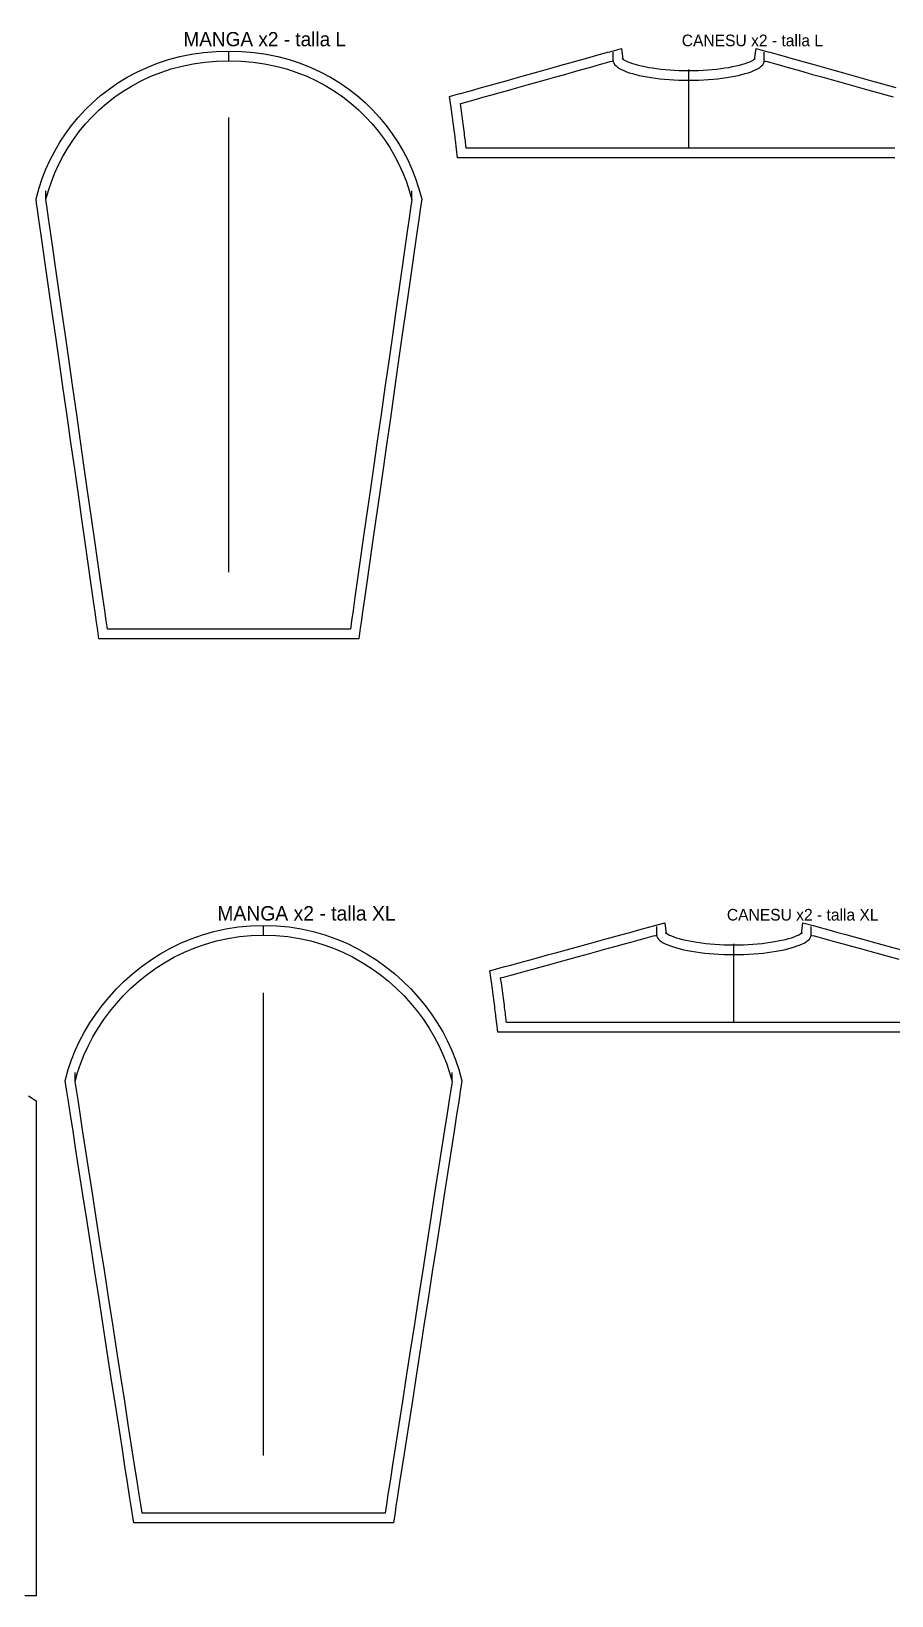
# Model space of a CAD drawing. Header units: centimetres. Extents: x -1 to 372, y -344 to 3.
# Drawn here: x 99 to 187.5, y -335 to -174 of the extents above; entities that cross this region are included whole.
import ezdxf

# ---------------------------------------------------------------- set-up
doc = ezdxf.new("R2010")
doc.units = ezdxf.units.CM
for name, color, linetype in [('15_SeamAllowance', 4, 'CONTINUOUS'), ('1_Boundary', 7, 'CONTINUOUS'), ('4_Notch', 1, 'CONTINUOUS'), ('5_Grainline', 3, 'CONTINUOUS'), ('8_Text', 7, 'CONTINUOUS')]:
    doc.layers.add(name, color=color, linetype=linetype)

msp = doc.modelspace()

# ---------------------------------------------------------------- linework, layer by layer
at = {"layer": '15_SeamAllowance'}
for points in [[(119.32, -175.9996), (120.6358, -176.0364), (121.9157, -176.1451), (123.1586, -176.3231), (124.3635, -176.5677), (125.5294, -176.8762), (126.6552, -177.2457), (127.7399, -177.6734), (128.7826, -178.1564), (129.7822, -178.6918), (130.7381, -179.2768), (131.6493, -179.9083), (132.515, -180.5833), (133.3345, -181.2991), (134.1072, -182.0527), (134.8322, -182.8412), (135.5091, -183.6617), (136.1371, -184.5114), (136.7156, -185.3876), (137.244, -186.2874), (137.7217, -187.2081), (138.1479, -188.147), (138.5221, -189.1014), (138.8436, -190.0685), (139.1593, -191.2202), (139.0979, -191.6497), (139.0056, -192.2958), (138.8584, -193.3257), (138.6618, -194.701), (138.4213, -196.3834), (138.1424, -198.3345), (137.8306, -200.5158), (137.4914, -202.8891), (137.1303, -205.4159), (136.7526, -208.0578), (136.364, -210.7765), (135.9699, -213.5336), (135.5759, -216.2907), (135.1873, -219.0094), (134.8096, -221.6514), (134.4485, -224.1782), (134.1092, -226.5514), (133.7974, -228.7328), (133.5186, -230.6839), (133.2781, -232.3663), (133.0815, -233.7416), (132.9343, -234.7715), (132.8419, -235.4176), (132.6872, -236.5), (131.6934, -236.5), (131.3281, -236.5), (130.7458, -236.5), (129.9681, -236.5), (129.0169, -236.5), (127.9137, -236.5), (126.6804, -236.5), (125.3385, -236.5), (123.9098, -236.5), (122.4161, -236.5), (120.8789, -236.5), (119.32, -236.5), (117.7611, -236.5), (116.2239, -236.5), (114.7302, -236.5), (113.3015, -236.5), (111.9596, -236.5), (110.7262, -236.5), (109.6231, -236.5), (108.6719, -236.5), (107.8942, -236.5), (107.3119, -236.5), (106.9466, -236.5), (105.9528, -236.5), (105.7981, -235.4176), (105.7057, -234.7715), (105.5585, -233.7416), (105.3619, -232.3663), (105.1214, -230.6839), (104.8426, -228.7328), (104.5308, -226.5514), (104.1915, -224.1782), (103.8304, -221.6514), (103.4527, -219.0094), (103.0641, -216.2907), (102.6701, -213.5336), (102.276, -210.7765), (101.8874, -208.0578), (101.5097, -205.4159), (101.1486, -202.8891), (100.8094, -200.5158), (100.4976, -198.3345), (100.2187, -196.3834), (99.9782, -194.701), (99.7816, -193.3257), (99.6344, -192.2958), (99.5421, -191.6497), (99.4807, -191.2202), (99.7964, -190.0685), (100.1179, -189.1014), (100.4921, -188.147), (100.9183, -187.2081), (101.396, -186.2874), (101.9244, -185.3876), (102.5029, -184.5114), (103.1309, -183.6617), (103.8078, -182.8412), (104.5328, -182.0527), (105.3055, -181.2991), (106.125, -180.5833), (106.9907, -179.9083), (107.9019, -179.2768), (108.8578, -178.6918), (109.8574, -178.1564), (110.9001, -177.6734), (111.9848, -177.2457), (113.1106, -176.8762), (114.2765, -176.5677), (115.4814, -176.3231), (116.7243, -176.1451), (118.0042, -176.0364)], [(122.89, -265.9995), (124.2144, -266.0406), (125.5076, -266.1615), (126.7677, -266.3588), (127.9933, -266.629), (129.1826, -266.9684), (130.3343, -267.3734), (131.447, -267.8404), (132.5192, -268.3657), (133.5499, -268.9456), (134.5376, -269.5765), (135.4814, -270.2548), (136.38, -270.9768), (137.2325, -271.7391), (138.0377, -272.5382), (138.7946, -273.3707), (139.5021, -274.2331), (140.1592, -275.1221), (140.7648, -276.0344), (141.3177, -276.9667), (141.8169, -277.9157), (142.2611, -278.8784), (142.6492, -279.8514), (142.9798, -280.8316), (143.3011, -281.9952), (143.2333, -282.4325), (143.1326, -283.082), (142.9721, -284.1172), (142.7578, -285.4997), (142.4957, -287.1909), (142.1916, -289.1521), (141.8517, -291.3448), (141.4819, -293.7304), (141.0882, -296.2704), (140.6765, -298.9261), (140.2528, -301.6589), (139.8232, -304.4303), (139.3936, -307.2018), (138.9699, -309.9346), (138.5582, -312.5903), (138.1645, -315.1302), (137.7947, -317.5158), (137.4548, -319.7085), (137.1507, -321.6698), (136.8886, -323.3609), (136.6743, -324.7434), (136.5138, -325.7787), (136.4131, -326.4281), (136.2469, -327.5), (135.2634, -327.5), (134.8981, -327.5), (134.3158, -327.5), (133.5381, -327.5), (132.5869, -327.5), (131.4837, -327.5), (130.2504, -327.5), (128.9085, -327.5), (127.4798, -327.5), (125.9861, -327.5), (124.4489, -327.5), (122.89, -327.5), (121.3311, -327.5), (119.7939, -327.5), (118.3002, -327.5), (116.8715, -327.5), (115.5296, -327.5), (114.2963, -327.5), (113.1931, -327.5), (112.2419, -327.5), (111.4642, -327.5), (110.8819, -327.5), (110.5166, -327.5), (109.5331, -327.5), (109.3669, -326.4281), (109.2662, -325.7787), (109.1057, -324.7434), (108.8914, -323.3609), (108.6293, -321.6698), (108.3252, -319.7085), (107.9853, -317.5158), (107.6155, -315.1302), (107.2218, -312.5903), (106.8101, -309.9346), (106.3864, -307.2018), (105.9568, -304.4303), (105.5272, -301.6589), (105.1035, -298.9261), (104.6918, -296.2704), (104.2981, -293.7304), (103.9283, -291.3448), (103.5884, -289.1521), (103.2843, -287.1909), (103.0222, -285.4997), (102.8079, -284.1172), (102.6474, -283.082), (102.5467, -282.4325), (102.4789, -281.9952), (102.8002, -280.8316), (103.1308, -279.8514), (103.5189, -278.8784), (103.9631, -277.9157), (104.4623, -276.9667), (105.0152, -276.0344), (105.6208, -275.1221), (106.2779, -274.2331), (106.9854, -273.3707), (107.7423, -272.5382), (108.5475, -271.7391), (109.4, -270.9768), (110.2986, -270.2548), (111.2424, -269.5765), (112.2301, -268.9456), (113.2608, -268.3657), (114.333, -267.8404), (115.4457, -267.3734), (116.5974, -266.9684), (117.7867, -266.629), (119.0123, -266.3588), (120.2724, -266.1615), (121.5656, -266.0406)]]:
    msp.add_lwpolyline(points, close=True, dxfattribs=at)
for points in [[(187.8437, -187), (186.9724, -187), (185.9619, -187), (184.8321, -187), (183.603, -187), (182.2943, -187), (180.926, -187), (179.5179, -187), (178.09, -187), (176.6621, -187), (175.254, -187), (173.8857, -187), (172.577, -187), (171.3479, -187), (170.2181, -187), (169.2076, -187), (168.3363, -187), (167.624, -187), (167.0906, -187), (166.756, -187), (166.64, -187), (166.524, -187), (166.1894, -187), (165.656, -187), (164.9437, -187), (164.0724, -187), (163.0619, -187), (161.9321, -187), (160.703, -187), (159.3943, -187), (158.026, -187), (156.6179, -187), (155.19, -187), (153.7621, -187), (152.354, -187), (150.9857, -187), (149.677, -187), (148.4479, -187), (147.3181, -187), (146.3076, -187), (145.4363, -187), (144.724, -187), (144.1906, -187), (143.856, -187), (142.8491, -187), (142.7451, -186.1019), (142.7407, -186.0635), (142.7333, -186.0008), (142.7233, -185.9152), (142.7106, -185.8082), (142.6955, -185.681), (142.678, -185.5351), (142.6584, -185.372), (142.6366, -185.1929), (142.6129, -184.9993), (142.5874, -184.7925), (142.5602, -184.5741), (142.5315, -184.3453), (142.5013, -184.1075), (142.4699, -183.8622), (142.4373, -183.6108), (142.4037, -183.3547), (142.3692, -183.0953), (142.3339, -182.8339), (142.298, -182.5721), (142.2617, -182.3112), (142.225, -182.0526), (142.188, -181.7979), (142.0216, -180.6745), (142.9503, -180.4147), (143.1801, -180.3504), (143.5465, -180.2479), (144.0358, -180.111), (144.6343, -179.9436), (145.3284, -179.7495), (146.1045, -179.5324), (146.9488, -179.2962), (147.8477, -179.0448), (148.7876, -178.7819), (149.7548, -178.5113), (150.7356, -178.237), (151.7165, -177.9626), (152.6837, -177.6921), (153.6235, -177.4292), (154.5225, -177.1777), (155.3668, -176.9415), (156.1428, -176.7245), (156.8369, -176.5303), (157.4354, -176.3629), (157.9247, -176.226), (158.2911, -176.1235), (158.521, -176.0592), (159.7067, -175.7276), (159.8624, -176.8766), (159.8293, -176.7953), (159.8123, -176.7704), (159.8331, -176.7921), (159.8991, -176.8453), (160.0099, -176.9176), (160.1624, -177.0008), (160.353, -177.0894), (160.5784, -177.18), (160.8356, -177.2702), (161.122, -177.3585), (161.4353, -177.4436), (161.7733, -177.5246), (162.1342, -177.601), (162.5161, -177.672), (162.9175, -177.7371), (163.3365, -177.796), (163.7718, -177.8481), (164.2217, -177.8932), (164.6848, -177.9308), (165.1597, -177.9606), (165.6447, -177.9823), (166.1386, -177.9955), (166.64, -178), (167.1414, -177.9955), (167.6353, -177.9823), (168.1203, -177.9606), (168.5952, -177.9308), (169.0583, -177.8932), (169.5082, -177.8481), (169.9435, -177.796), (170.3625, -177.7371), (170.7639, -177.672), (171.1458, -177.601), (171.5067, -177.5246), (171.8447, -177.4436), (172.158, -177.3585), (172.4444, -177.2702), (172.7016, -177.18), (172.927, -177.0894), (173.1176, -177.0008), (173.2701, -176.9176), (173.3809, -176.8453), (173.4469, -176.7921), (173.4677, -176.7704), (173.4507, -176.7953), (173.4176, -176.8766), (173.5733, -175.7276), (174.759, -176.0592), (174.9889, -176.1235), (175.3553, -176.226), (175.8446, -176.3629), (176.4431, -176.5303), (177.1372, -176.7245), (177.9132, -176.9415), (178.7575, -177.1777), (179.6565, -177.4292), (180.5963, -177.6921), (181.5635, -177.9626), (182.5444, -178.237), (183.5252, -178.5113), (184.4924, -178.7819), (185.4323, -179.0448), (186.3312, -179.2962), (187.1755, -179.5324), (187.9516, -179.7495)], [(188.6133, -277), (187.2761, -277), (185.8779, -277), (184.4391, -277), (182.98, -277), (181.5209, -277), (180.0821, -277), (178.6839, -277), (177.3467, -277), (176.0907, -277), (174.9362, -277), (173.9037, -277), (173.0133, -277), (172.2855, -277), (171.7404, -277), (171.3985, -277), (171.28, -277), (171.1615, -277), (170.8196, -277), (170.2745, -277), (169.5467, -277), (168.6563, -277), (167.6237, -277), (166.4693, -277), (165.2133, -277), (163.8761, -277), (162.4779, -277), (161.0391, -277), (159.58, -277), (158.1209, -277), (156.6821, -277), (155.2839, -277), (153.9467, -277), (152.6907, -277), (151.5362, -277), (150.5037, -277), (149.6133, -277), (148.8855, -277), (148.3404, -277), (147.9985, -277), (146.9891, -277), (146.8851, -276.1019), (146.8807, -276.0635), (146.8733, -276.0008), (146.8633, -275.9152), (146.8506, -275.8082), (146.8355, -275.681), (146.818, -275.5351), (146.7984, -275.372), (146.7766, -275.1929), (146.7529, -274.9993), (146.7274, -274.7925), (146.7002, -274.5741), (146.6715, -274.3453), (146.6413, -274.1075), (146.6099, -273.8622), (146.5773, -273.6108), (146.5437, -273.3547), (146.5092, -273.0953), (146.4739, -272.8339), (146.438, -272.5721), (146.4017, -272.3112), (146.365, -272.0526), (146.328, -271.7979), (146.1609, -270.6698), (147.0971, -270.4133), (147.3318, -270.349), (147.7058, -270.2465), (148.2054, -270.1096), (148.8165, -269.9422), (149.5251, -269.748), (150.3175, -269.531), (151.1795, -269.2948), (152.0972, -269.0434), (153.0569, -268.7804), (154.0443, -268.5099), (155.0458, -268.2355), (156.0472, -267.9612), (157.0347, -267.6906), (157.9943, -267.4277), (158.9121, -267.1763), (159.7741, -266.9401), (160.5664, -266.723), (161.2751, -266.5289), (161.8861, -266.3615), (162.3857, -266.2246), (162.7598, -266.1221), (162.9944, -266.0578), (164.1707, -265.7356), (164.331, -266.8657), (164.2941, -266.7793), (164.2764, -266.7543), (164.3004, -266.7784), (164.3727, -266.8343), (164.4918, -266.9091), (164.654, -266.9942), (164.8551, -267.0844), (165.0917, -267.1761), (165.3604, -267.2672), (165.6585, -267.3562), (165.9835, -267.4419), (166.3332, -267.5234), (166.7055, -267.6001), (167.0984, -267.6713), (167.5102, -267.7367), (167.9391, -267.7957), (168.3834, -267.8479), (168.8414, -267.8931), (169.3114, -267.9307), (169.7918, -267.9606), (170.2812, -267.9822), (170.7777, -267.9955), (171.28, -268), (171.7823, -267.9955), (172.2788, -267.9822), (172.7682, -267.9606), (173.2486, -267.9307), (173.7186, -267.8931), (174.1766, -267.8479), (174.6209, -267.7957), (175.0498, -267.7367), (175.4616, -267.6713), (175.8545, -267.6001), (176.2268, -267.5234), (176.5765, -267.4419), (176.9015, -267.3562), (177.1996, -267.2672), (177.4683, -267.1761), (177.7049, -267.0844), (177.906, -266.9942), (178.0682, -266.9091), (178.1873, -266.8343), (178.2596, -266.7784), (178.2836, -266.7543), (178.2659, -266.7793), (178.229, -266.8657), (178.3893, -265.7356), (179.5656, -266.0578), (179.8002, -266.1221), (180.1743, -266.2246), (180.6739, -266.3615), (181.2849, -266.5289), (181.9936, -266.723), (182.7859, -266.9401), (183.6479, -267.1763), (184.5657, -267.4277), (185.5253, -267.6906), (186.5128, -267.9612), (187.5142, -268.2355), (188.5157, -268.5099)], [(98.7031, -283.5503), (99.5, -284.042), (99.5, -284.8501), (99.5, -285.572), (99.5, -286.7227), (99.5, -288.2593), (99.5, -290.1389), (99.5, -292.3188), (99.5, -294.7559), (99.5, -297.4074), (99.5, -300.2305), (99.5, -303.1822), (99.5, -306.2196), (99.5, -309.3), (99.5, -312.3804), (99.5, -315.4178), (99.5, -318.3695), (99.5, -321.1926), (99.5, -323.8441), (99.5, -326.2813), (99.5, -328.4611), (99.5, -330.3407), (99.5, -331.8773), (99.5, -333.028), (99.5, -333.7499), (99.5, -335), (98.3405, -335)]]:
    msp.add_lwpolyline(points, dxfattribs=at)
at = {"layer": '1_Boundary'}
for points in [[(119.32, -177), (120.5794, -177.0352), (121.8024, -177.1391), (122.9881, -177.3089), (124.1359, -177.5419), (125.2453, -177.8354), (126.3155, -178.1867), (127.346, -178.593), (128.3359, -179.0516), (129.2848, -179.5598), (130.1919, -180.1149), (131.0565, -180.7141), (131.8781, -181.3548), (132.656, -182.0342), (133.3895, -182.7496), (134.078, -183.4982), (134.7207, -184.2775), (135.3172, -185.0845), (135.8666, -185.9166), (136.3685, -186.7711), (136.822, -187.6453), (137.2265, -188.5365), (137.5815, -189.4418), (137.8862, -190.3586), (138.14, -191.2843), (138.108, -191.5082), (138.0156, -192.1543), (137.8684, -193.1842), (137.6719, -194.5595), (137.4314, -196.2419), (137.1525, -198.193), (136.8407, -200.3743), (136.5015, -202.7476), (136.1403, -205.2744), (135.7627, -207.9163), (135.3741, -210.635), (134.98, -213.3921), (134.5859, -216.1492), (134.1973, -218.8679), (133.8197, -221.5099), (133.4585, -224.0367), (133.1193, -226.4099), (132.8075, -228.5913), (132.5286, -230.5424), (132.2881, -232.2248), (132.0916, -233.6001), (131.9444, -234.63), (131.852, -235.2761), (131.82, -235.5), (131.6934, -235.5), (131.3281, -235.5), (130.7458, -235.5), (129.9681, -235.5), (129.0169, -235.5), (127.9137, -235.5), (126.6804, -235.5), (125.3385, -235.5), (123.9098, -235.5), (122.4161, -235.5), (120.8789, -235.5), (119.32, -235.5), (117.7611, -235.5), (116.2239, -235.5), (114.7302, -235.5), (113.3015, -235.5), (111.9596, -235.5), (110.7262, -235.5), (109.6231, -235.5), (108.6719, -235.5), (107.8942, -235.5), (107.3119, -235.5), (106.9466, -235.5), (106.82, -235.5), (106.788, -235.2761), (106.6956, -234.63), (106.5484, -233.6001), (106.3519, -232.2248), (106.1114, -230.5424), (105.8325, -228.5913), (105.5207, -226.4099), (105.1815, -224.0367), (104.8203, -221.5099), (104.4427, -218.8679), (104.0541, -216.1492), (103.66, -213.3921), (103.2659, -210.635), (102.8773, -207.9163), (102.4997, -205.2744), (102.1385, -202.7476), (101.7993, -200.3743), (101.4875, -198.193), (101.2086, -196.2419), (100.9681, -194.5595), (100.7716, -193.1842), (100.6244, -192.1543), (100.532, -191.5082), (100.5, -191.2843), (100.7538, -190.3586), (101.0585, -189.4418), (101.4135, -188.5365), (101.818, -187.6453), (102.2715, -186.7711), (102.7734, -185.9166), (103.3228, -185.0845), (103.9193, -184.2775), (104.562, -183.4982), (105.2505, -182.7496), (105.984, -182.0342), (106.7619, -181.3548), (107.5835, -180.7141), (108.4481, -180.1149), (109.3552, -179.5598), (110.3041, -179.0516), (111.294, -178.593), (112.3245, -178.1867), (113.3947, -177.8354), (114.5041, -177.5419), (115.6519, -177.3089), (116.8376, -177.1391), (118.0606, -177.0352), (119.32, -177)], [(122.89, -267), (124.1523, -267.0391), (125.3836, -267.1543), (126.5826, -267.342), (127.7482, -267.599), (128.8792, -267.9218), (129.9746, -268.307), (131.0331, -268.7513), (132.0537, -269.2512), (133.0351, -269.8034), (133.9763, -270.4045), (134.876, -271.0511), (135.7331, -271.7398), (136.5465, -272.4672), (137.3151, -273.23), (138.0376, -274.0246), (138.713, -274.8478), (139.34, -275.6962), (139.9176, -276.5663), (140.4445, -277.4548), (140.9197, -278.3583), (141.342, -279.2734), (141.7103, -280.1966), (142.0233, -281.1247), (142.28, -282.0543), (142.2451, -282.2793), (142.1444, -282.9288), (141.9839, -283.964), (141.7696, -285.3465), (141.5075, -287.0377), (141.2034, -288.9989), (140.8635, -291.1916), (140.4937, -293.5772), (140.1, -296.1172), (139.6883, -298.7729), (139.2646, -301.5057), (138.835, -304.2771), (138.4054, -307.0486), (137.9817, -309.7814), (137.57, -312.4371), (137.1763, -314.977), (136.8065, -317.3626), (136.4666, -319.5554), (136.1625, -321.5166), (135.9004, -323.2077), (135.6861, -324.5902), (135.5256, -325.6255), (135.4249, -326.2749), (135.39, -326.5), (135.2634, -326.5), (134.8981, -326.5), (134.3158, -326.5), (133.5381, -326.5), (132.5869, -326.5), (131.4837, -326.5), (130.2504, -326.5), (128.9085, -326.5), (127.4798, -326.5), (125.9861, -326.5), (124.4489, -326.5), (122.89, -326.5), (121.3311, -326.5), (119.7939, -326.5), (118.3002, -326.5), (116.8715, -326.5), (115.5296, -326.5), (114.2963, -326.5), (113.1931, -326.5), (112.2419, -326.5), (111.4642, -326.5), (110.8819, -326.5), (110.5166, -326.5), (110.39, -326.5), (110.3551, -326.2749), (110.2544, -325.6255), (110.0939, -324.5902), (109.8796, -323.2077), (109.6175, -321.5166), (109.3134, -319.5554), (108.9735, -317.3626), (108.6037, -314.977), (108.21, -312.4371), (107.7983, -309.7814), (107.3746, -307.0486), (106.945, -304.2771), (106.5154, -301.5057), (106.0917, -298.7729), (105.68, -296.1172), (105.2863, -293.5772), (104.9165, -291.1916), (104.5766, -288.9989), (104.2725, -287.0377), (104.0104, -285.3465), (103.7961, -283.964), (103.6356, -282.9288), (103.5349, -282.2793), (103.5, -282.0543), (103.7567, -281.1247), (104.0697, -280.1966), (104.438, -279.2734), (104.8603, -278.3583), (105.3355, -277.4548), (105.8624, -276.5663), (106.44, -275.6962), (107.067, -274.8478), (107.7424, -274.0246), (108.4649, -273.23), (109.2335, -272.4672), (110.0469, -271.7398), (110.904, -271.0511), (111.8037, -270.4045), (112.7449, -269.8034), (113.7263, -269.2512), (114.7469, -268.7513), (115.8054, -268.307), (116.9008, -267.9218), (118.0318, -267.599), (119.1974, -267.342), (120.3964, -267.1543), (121.6277, -267.0391), (122.89, -267)]]:
    msp.add_lwpolyline(points, close=True, dxfattribs=at)
for points in [[(187.8437, -186), (186.9724, -186), (185.9619, -186), (184.8321, -186), (183.603, -186), (182.2943, -186), (180.926, -186), (179.5179, -186), (178.09, -186), (176.6621, -186), (175.254, -186), (173.8857, -186), (172.577, -186), (171.3479, -186), (170.2181, -186), (169.2076, -186), (168.3363, -186), (167.624, -186), (167.0906, -186), (166.756, -186), (166.64, -186), (166.524, -186), (166.1894, -186), (165.656, -186), (164.9437, -186), (164.0724, -186), (163.0619, -186), (161.9321, -186), (160.703, -186), (159.3943, -186), (158.026, -186), (156.6179, -186), (155.19, -186), (153.7621, -186), (152.354, -186), (150.9857, -186), (149.677, -186), (148.4479, -186), (147.3181, -186), (146.3076, -186), (145.4363, -186), (144.724, -186), (144.1906, -186), (143.856, -186), (143.74, -186), (143.7385, -185.9867), (143.7339, -185.9477), (143.7265, -185.8844), (143.7164, -185.7981), (143.7037, -185.6904), (143.6884, -185.5625), (143.6709, -185.4159), (143.6511, -185.2519), (143.6293, -185.0719), (143.6055, -184.8773), (143.5798, -184.6696), (143.5525, -184.45), (143.5236, -184.22), (143.4933, -183.981), (143.4617, -183.7344), (143.4289, -183.4815), (143.3951, -183.2237), (143.3603, -182.9625), (143.3248, -182.6992), (143.2886, -182.4352), (143.2519, -182.1719), (143.2148, -181.9106), (143.1775, -181.6529), (143.14, -181.4), (143.2197, -181.3777), (143.4495, -181.3134), (143.8159, -181.2109), (144.3052, -181.0741), (144.9037, -180.9067), (145.5978, -180.7125), (146.3738, -180.4954), (147.2181, -180.2593), (148.1171, -180.0078), (149.057, -179.7449), (150.0242, -179.4744), (151.005, -179.2), (151.9858, -178.9256), (152.953, -178.6551), (153.8929, -178.3922), (154.7919, -178.1407), (155.6362, -177.9046), (156.4122, -177.6875), (157.1063, -177.4933), (157.7048, -177.3259), (158.1941, -177.1891), (158.5605, -177.0866), (158.7903, -177.0223), (158.87, -177), (158.8885, -177.1364), (158.9431, -177.2704), (159.0324, -177.4018), (159.1553, -177.5301), (159.3103, -177.6551), (159.4962, -177.7766), (159.7118, -177.8941), (159.9556, -178.0074), (160.2263, -178.1162), (160.5228, -178.2202), (160.8436, -178.3191), (161.1875, -178.4125), (161.5532, -178.5002), (161.9393, -178.5819), (162.3446, -178.6572), (162.7678, -178.7259), (163.2075, -178.7877), (163.6625, -178.8422), (164.1314, -178.8891), (164.6131, -178.9282), (165.106, -178.9592), (165.609, -178.9817), (166.1208, -178.9954), (166.64, -179), (166.64, -179), (167.1592, -178.9954), (167.671, -178.9817), (168.174, -178.9592), (168.6669, -178.9282), (169.1486, -178.8891), (169.6175, -178.8422), (170.0725, -178.7877), (170.5122, -178.7259), (170.9354, -178.6572), (171.3407, -178.5819), (171.7268, -178.5002), (172.0925, -178.4125), (172.4364, -178.3191), (172.7572, -178.2202), (173.0537, -178.1162), (173.3244, -178.0074), (173.5682, -177.8941), (173.7837, -177.7766), (173.9697, -177.6551), (174.1247, -177.5301), (174.2476, -177.4018), (174.3369, -177.2704), (174.3915, -177.1364), (174.41, -177), (174.4897, -177.0223), (174.7195, -177.0866), (175.0859, -177.1891), (175.5752, -177.3259), (176.1737, -177.4933), (176.8678, -177.6875), (177.6438, -177.9046), (178.4881, -178.1407), (179.3871, -178.3922), (180.327, -178.6551), (181.2942, -178.9256), (182.275, -179.2), (183.2558, -179.4744), (184.223, -179.7449), (185.1629, -180.0078), (186.0619, -180.2593), (186.9062, -180.4954), (187.6822, -180.7125)], [(188.6133, -276), (187.2761, -276), (185.8779, -276), (184.4391, -276), (182.98, -276), (181.5209, -276), (180.0821, -276), (178.6839, -276), (177.3467, -276), (176.0907, -276), (174.9362, -276), (173.9037, -276), (173.0133, -276), (172.2855, -276), (171.7404, -276), (171.3985, -276), (171.28, -276), (171.1615, -276), (170.8196, -276), (170.2745, -276), (169.5467, -276), (168.6563, -276), (167.6237, -276), (166.4693, -276), (165.2133, -276), (163.8761, -276), (162.4779, -276), (161.0391, -276), (159.58, -276), (158.1209, -276), (156.6821, -276), (155.2839, -276), (153.9467, -276), (152.6907, -276), (151.5362, -276), (150.5037, -276), (149.6133, -276), (148.8855, -276), (148.3404, -276), (147.9985, -276), (147.88, -276), (147.8785, -275.9867), (147.8739, -275.9477), (147.8665, -275.8844), (147.8564, -275.7981), (147.8437, -275.6904), (147.8284, -275.5625), (147.8109, -275.4159), (147.7911, -275.2519), (147.7693, -275.0719), (147.7455, -274.8773), (147.7198, -274.6696), (147.6925, -274.45), (147.6636, -274.22), (147.6333, -273.981), (147.6017, -273.7344), (147.5689, -273.4815), (147.5351, -273.2237), (147.5003, -272.9625), (147.4648, -272.6992), (147.4286, -272.4352), (147.3919, -272.1719), (147.3548, -271.9106), (147.3175, -271.6529), (147.28, -271.4), (147.3613, -271.3777), (147.596, -271.3134), (147.9701, -271.2109), (148.4696, -271.0741), (149.0807, -270.9067), (149.7894, -270.7125), (150.5817, -270.4954), (151.4437, -270.2593), (152.3615, -270.0078), (153.3211, -269.7449), (154.3086, -269.4744), (155.31, -269.2), (156.3114, -268.9256), (157.2989, -268.6551), (158.2585, -268.3922), (159.1763, -268.1407), (160.0383, -267.9046), (160.8306, -267.6875), (161.5393, -267.4933), (162.1504, -267.3259), (162.6499, -267.1891), (163.024, -267.0866), (163.2587, -267.0223), (163.34, -267), (163.3593, -267.1364), (163.4164, -267.2704), (163.5097, -267.4018), (163.6379, -267.5301), (163.7994, -267.6551), (163.9928, -267.7766), (164.2167, -267.8941), (164.4696, -268.0074), (164.7501, -268.1162), (165.0567, -268.2202), (165.388, -268.3191), (165.7425, -268.4125), (166.1188, -268.5002), (166.5154, -268.5819), (166.9308, -268.6572), (167.3637, -268.7259), (167.8126, -268.7877), (168.2759, -268.8422), (168.7524, -268.8891), (169.2405, -268.9282), (169.7387, -268.9592), (170.2457, -268.9817), (170.7599, -268.9954), (171.28, -269), (171.28, -269), (171.8001, -268.9954), (172.3143, -268.9817), (172.8213, -268.9592), (173.3195, -268.9282), (173.8076, -268.8891), (174.2841, -268.8422), (174.7474, -268.7877), (175.1963, -268.7259), (175.6292, -268.6572), (176.0446, -268.5819), (176.4412, -268.5002), (176.8175, -268.4125), (177.172, -268.3191), (177.5033, -268.2202), (177.8099, -268.1162), (178.0904, -268.0074), (178.3433, -267.8941), (178.5672, -267.7766), (178.7606, -267.6551), (178.9221, -267.5301), (179.0503, -267.4018), (179.1436, -267.2704), (179.2007, -267.1364), (179.22, -267), (179.3013, -267.0223), (179.536, -267.0866), (179.9101, -267.1891), (180.4096, -267.3259), (181.0207, -267.4933), (181.7294, -267.6875), (182.5217, -267.9046), (183.3837, -268.1407), (184.3015, -268.3922), (185.2611, -268.6551), (186.2486, -268.9256), (187.25, -269.2), (188.2514, -269.4744)]]:
    msp.add_lwpolyline(points, dxfattribs=at)
at = {"layer": '4_Notch'}
for p, q in [((119.32, -177), (119.32, -176.1)), ((158.87, -177), (158.87, -176.1)), ((174.41, -177), (174.41, -176.1)), ((166.64, -179), (166.64, -178.1)), ((166.64, -186), (166.64, -185.1)), ((100.5, -191.2843), (100.5, -190.3843)), ((138.14, -191.2843), (138.14, -190.3843)), ((122.89, -267), (122.89, -266.1)), ((163.34, -267), (163.34, -266.1)), ((179.22, -267), (179.22, -266.1)), ((171.28, -269), (171.28, -268.1)), ((171.28, -276), (171.28, -275.1)), ((103.5, -282.0543), (103.5, -281.1543)), ((142.28, -282.0543), (142.28, -281.1543))]:
    msp.add_line(p, q, dxfattribs=at)
at = {"layer": '5_Grainline'}
for p, q in [((166.64, -185.1), (166.64, -177.9)), ((119.32, -229.65), (119.32, -182.85)), ((171.28, -275.1), (171.28, -267.9)), ((122.89, -320.55), (122.89, -272.95))]:
    msp.add_line(p, q, dxfattribs=at)

# ---------------------------------------------------------------- texts
at = {"layer": '8_Text'}
for s, height, p in [('MANGA x2 - talla L', 1.4625, (114.64, -175.5)), ('CANESU x2 - talla L', 1.2, (165.92, -175.5)), ('MANGA x2 - talla XL', 1.4875, (118.13, -265.5)), ('CANESU x2 - talla XL', 1.2, (170.56, -265.5))]:
    msp.add_text(s, height=height, dxfattribs=at).set_placement(p)

doc.saveas('drawing.dxf')
